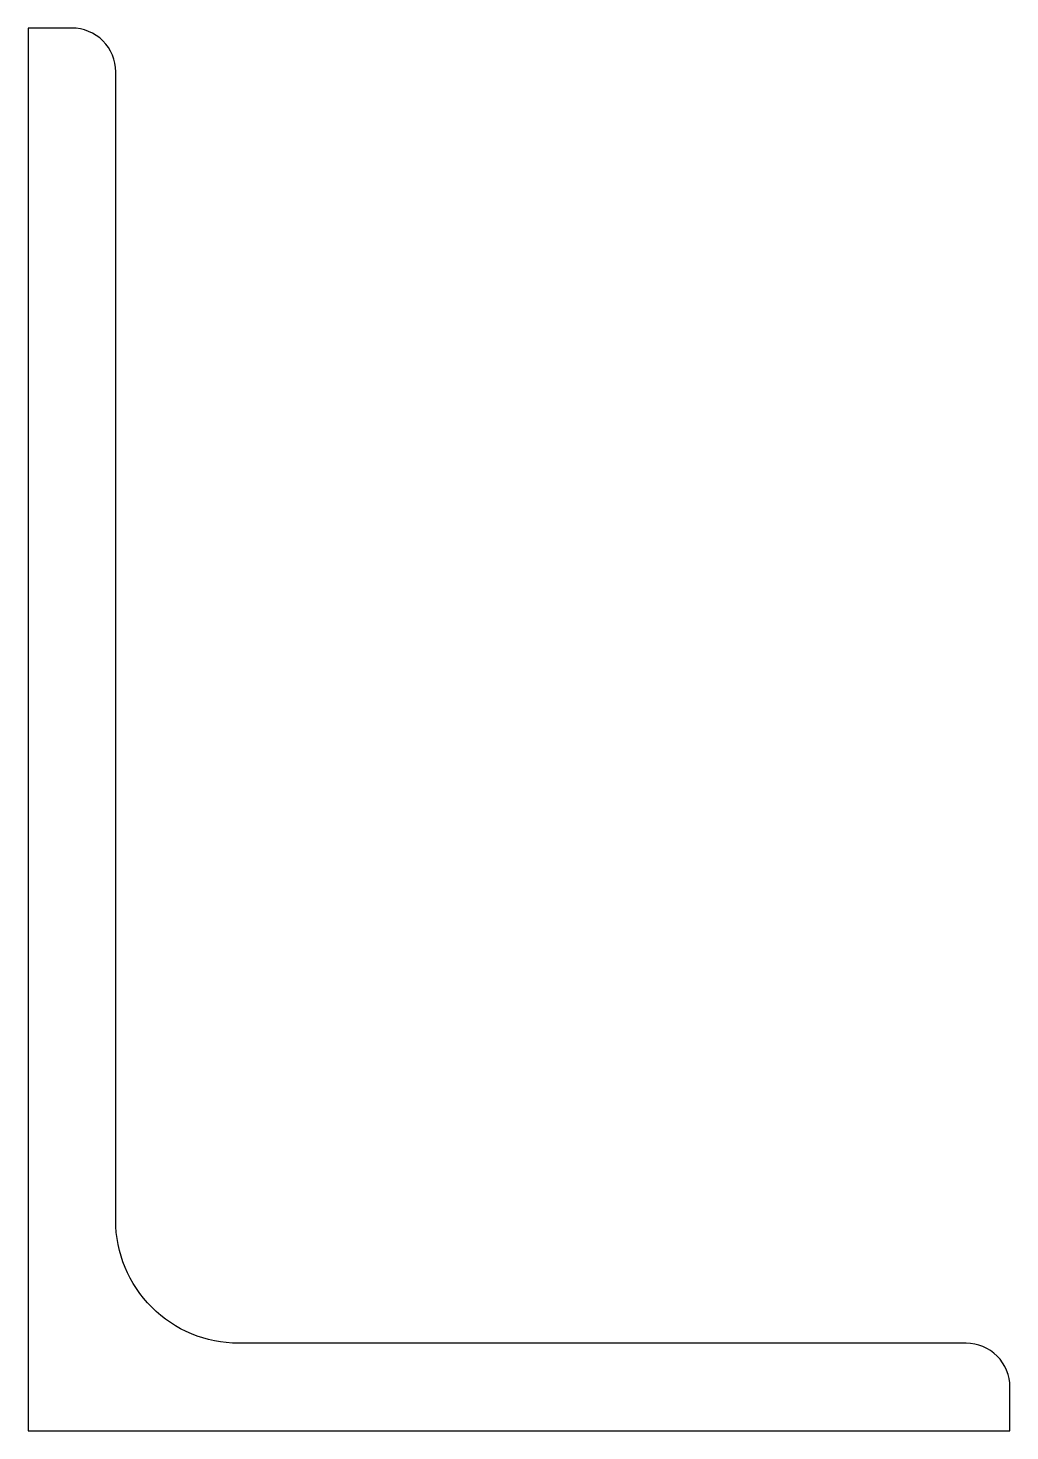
# Model space of a CAD drawing. Header units: inches. Extents: x -1.75 to 1.75, y -2.5 to 2.5.
import ezdxf

# ---------------------------------------------------------------- set-up
doc = ezdxf.new("R2010")
doc.units = ezdxf.units.IN
doc.layers.add('steel', color=7, linetype='Continuous')

msp = doc.modelspace()

# ---------------------------------------------------------------- linework, layer by layer
at = {"layer": 'steel'}
msp.add_lwpolyline([(-1.75, -2.5), (1.75, -2.5), (1.75, -2.34375, 0.4142136), (1.59375, -2.1875), (-1, -2.1875, -0.4142136), (-1.4375, -1.75), (-1.4375, 2.34375, 0.4142136), (-1.59375, 2.5), (-1.75, 2.5), (-1.75, -2.5)], format="xyb", dxfattribs=at)

doc.saveas('drawing.dxf')
